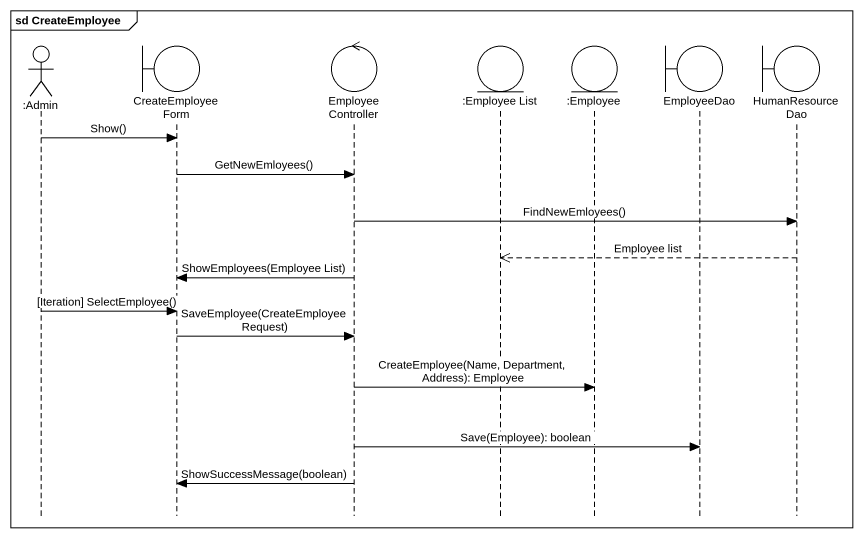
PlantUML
@startuml
mainframe sd CreateEmployee
hide footbox
actor ":Admin" as Admin
boundary "CreateEmployee Form" as CreateEmployee_Form
control EmployeeController
entity ":Employee List" as Employee_List
entity ":Employee" as Employee
boundary EmployeeDao
boundary HumanResourceDao

Admin -> CreateEmployee_Form : Show()
CreateEmployee_Form -> EmployeeController : GetNewEmloyees()
EmployeeController -> HumanResourceDao : FindNewEmloyees()
HumanResourceDao -->> Employee_List : Employee list
EmployeeController -> CreateEmployee_Form : ShowEmployees(Employee List)
Admin -> CreateEmployee_Form : [Iteration] SelectEmployee()
CreateEmployee_Form -> EmployeeController : SaveEmployee(CreateEmployeeRequest)
EmployeeController -> Employee : CreateEmployee(Name, Department, Address): Employee
EmployeeController -> EmployeeDao : Save(Employee): boolean
EmployeeController -> CreateEmployee_Form : ShowSuccessMessage(boolean)
@enduml
